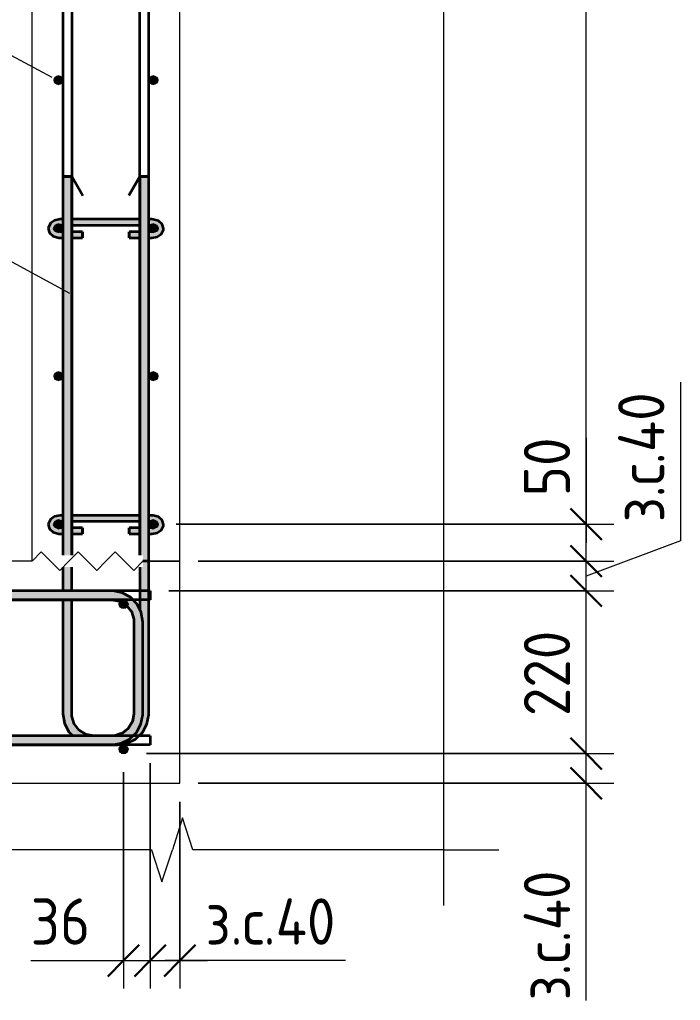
# Model space of a CAD drawing. Header units: millimetres. Extents: x 30199 to 69236, y -5153 to 33423.
# Drawn here: x 64277 to 65170, y -3223 to -1898 of the extents above; entities that cross this region are included whole.
import ezdxf

# ---------------------------------------------------------------- set-up
doc = ezdxf.new("R2010")
doc.units = ezdxf.units.MM
for name, color, linetype, lineweight in [('AA_Dim', 7, 'Continuous', 9), ('AA_Dim-25', 7, 'Continuous', 9), ('AA_Oformlenie', 7, 'Continuous', 9), ('AA_Vinoska', 7, 'Continuous', 9), ('AF_Stena_Опалубка', 253, 'Continuous', 20), ('KR_Armatura', 7, 'Continuous', 20), ('KR_Armatura_Tonkie', 7, 'Continuous', 20), ('KR_Fundament', 7, 'Continuous', 20)]:
    doc.layers.add(name, color=color, linetype=linetype, lineweight=lineweight)
doc.styles.add('ISOCPEUR_1', font='isocpeur.ttf', dxfattribs={"width": 0.9, "height": 62.5})
doc.dimstyles.new('05_Округл_1мм__прозр_', dxfattribs={"dimscale": 304.8, "dimtxt": 62.248823, "dimasz": 0.139436, "dimexe": 0.123031, "dimexo": 0.082021, "dimgap": 0.008202, "dimtad": 1, "dimdec": 0, "dimdsep": 46, "dimtxsty": 'ISOCPEUR_1', "dimblk1": 'OBLIQUE', "dimblk2": 'OBLIQUE', "dimsah": 1, "dimcen": 0.09, "dimdle": 0.123031, "dimazin": 0, "dimtfac": 1, "dimtdec": 4, "dimtix": 1, "dimtmove": 0, "dimatfit": 3, "dimfxl": 1, "dimtvp": 1, "dimtolj": 1, "dimtzin": 0, "dimlwd": 18, "dimlwe": 18, "dimarcsym": 2})
doc.dimstyles.new('05_Округл_1мм__прозр__1', dxfattribs={"dimscale": 304.8, "dimtxt": 62.248823, "dimasz": 0.139436, "dimexe": 0.123031, "dimexo": 0.082021, "dimgap": 0.008202, "dimtad": 1, "dimdec": 0, "dimdsep": 46, "dimtxsty": 'ISOCPEUR_1', "dimblk1": 'OBLIQUE', "dimblk2": 'OBLIQUE', "dimsah": 1, "dimcen": 0.09, "dimdle": 0.123031, "dimazin": 0, "dimtfac": 1, "dimtdec": 4, "dimtix": 1, "dimtmove": 1, "dimatfit": 3, "dimfxl": 1, "dimtvp": 1, "dimtolj": 1, "dimtzin": 0, "dimlwd": 18, "dimlwe": 18, "dimarcsym": 2})

# ---------------------------------------------------------------- blocks, each defined once
blk = doc.blocks.new('350_Стержень П торец СК-СГ _НесАрм_РабПлоск_ - 350_Стержень П торец СК-СГ _НесАрм_РабПлоск_-4078482-2-2 Армирование')
at = {"layer": 'KR_Armatura_Tonkie', "lineweight": 35}
for p, q in [((32247, -2670), (31755, -2670)), ((32313, -2670), (32259, -2670)), ((31755, -2682), (32247, -2682)), ((31755, -2682), (31781, -2697)), ((32259, -2682), (32313, -2682)), ((32313, -2682), (32322.5, -2683.7)), ((32325, -2684.8), (32331.5, -2688.7)), ((32333.4, -2690.1), (32339.3, -2697.7)), ((32340, -2699.5), (32342.3, -2707)), ((32343, -2712), (32343, -2836)), ((32343, -2836), (32341.2, -2845.5)), ((32340.2, -2848), (32336.3, -2854.5)), ((31755, -2866), (31781, -2851)), ((32334.9, -2856.4), (32327.3, -2862.3)), ((32259.7, -2866), (31755, -2866)), ((32313, -2866), (32289, -2866)), ((32325.5, -2863), (32318, -2865.3)), ((31755, -2878), (32313, -2878))]:
    blk.add_line(p, q, dxfattribs=at)
at = {"layer": 'KR_Armatura_Tonkie', "lineweight": 35, "flags": 128}
for points in [[(32317.4, -2670.6), (32314.5, -2670), (32313, -2670)], [(32329.7, -2673.9), (32327.1, -2672.5), (32325.6, -2672.2)], [(32340.1, -2680.3), (32338.4, -2678.6), (32336.4, -2677.5)], [(32348.1, -2689.3), (32347.3, -2687.8), (32345.3, -2685.7)]]:
    blk.add_lwpolyline(points, dxfattribs=at)
blk = doc.blocks.new('350_Стержень П торец СК-СГ _НесАрм_РабПлоск_ - 350_Стержень П торец СК-СГ _НесАрм_РабПлоск_-V7-2-2 Армирование')
at = {"layer": 'KR_Armatura_Tonkie', "lineweight": 35}
for points in [[(32005.2, -2682), (32313, -2681.8), (32313, -2670), (31755, -2670.2), (31755, -2682), (31990.6, -2682)], [(32352, -2712), (32355, -2712), (32353.6, -2701.1), (32349.4, -2691), (32342.3, -2682), (32334, -2675.6), (32323.9, -2671.4), (32313, -2670.2), (32313, -2682), (32320.8, -2683), (32328.2, -2686.1), (32334.2, -2690.8), (32339.1, -2697.3), (32342, -2704.3), (32343.2, -2712), (32350.5, -2712)], [(32349, -2836), (32355, -2836), (32354.8, -2712), (32343, -2712), (32343.2, -2836), (32347.4, -2836)], [(32313, -2878), (32323.9, -2876.6), (32334.3, -2872.2), (32342.7, -2865.7), (32349.4, -2857), (32353.6, -2846.9), (32354.8, -2836), (32343, -2836), (32341.6, -2844.6), (32339, -2851), (32334.2, -2857.2), (32327, -2862.4), (32320.6, -2865), (32313, -2866.2), (32313, -2877.8)], [(31756.6, -2878), (32313, -2877.8), (32313, -2866), (31755, -2866.2), (31755, -2878)]]:
    blk.add_hatch(color=256, dxfattribs=at).paths.add_polyline_path(points)
for p, q in [((32313, -2670), (31755, -2670)), ((31755, -2682), (31755, -2670)), ((31755, -2682), (32313, -2682)), ((31755, -2682), (31781, -2697)), ((32343, -2712), (32343, -2836)), ((32355, -2836), (32355, -2712)), ((31755, -2866), (31781, -2851)), ((32313, -2866), (31755, -2866)), ((31755, -2878), (31755, -2866)), ((31755, -2878), (32313, -2878))]:
    blk.add_line(p, q, dxfattribs=at)
at = {"layer": 'KR_Armatura_Tonkie', "lineweight": 35, "flags": 128}
for points in [[(32341.6, -2681.9), (32338.4, -2678.6), (32327.1, -2672.5), (32314.5, -2670), (32313, -2670)], [(32313, -2682), (32323.6, -2684), (32332.9, -2689.6), (32339.6, -2698.1), (32342.8, -2708.5), (32343, -2712)], [(32355, -2712), (32353, -2699.3), (32347.3, -2687.8), (32341.7, -2682)], [(32343, -2836), (32341, -2846.7), (32335.4, -2855.9), (32326.9, -2862.6), (32316.5, -2865.8), (32313, -2866)], [(32341.7, -2866), (32346.4, -2861.4), (32352.5, -2850.1), (32355, -2837.5), (32355, -2836)], [(32313, -2878), (32325.7, -2876), (32337.2, -2870.3), (32341.6, -2866)]]:
    blk.add_lwpolyline(points, dxfattribs=at)
blk = doc.blocks.new('261_Шпилька массив _НесАрм_РабПлоск_ - 8 А240-4175036-2-2 Армирование')
at = {"layer": 'KR_Armatura_Tonkie', "lineweight": 35}
for points in [[(32243.2, -2191.8), (32243.2, -2185), (32237, -2183.5), (32235.6, -2181.8), (32235.2, -2180.5), (32236.2, -2177.7), (32239.3, -2175.6), (32243.2, -2174.8), (32243.2, -2168), (32236.8, -2169.1), (32234.3, -2170.3), (32230.7, -2173.4), (32228.4, -2176.2), (32227.2, -2180.5), (32228.4, -2184.8), (32231.8, -2188.5), (32237.3, -2191), (32239.3, -2191.3)], [(32367, -2191.8), (32373.1, -2190.9), (32378.3, -2188.5), (32381.8, -2184.8), (32383, -2180.5), (32381.8, -2176.2), (32379.4, -2172.6), (32374.5, -2169.5), (32367, -2168.1), (32367, -2174.8), (32371, -2175.6), (32373.9, -2177.7), (32374.9, -2180.7), (32374.4, -2182.1), (32372.4, -2183.7), (32367, -2185.1), (32367, -2191)], [(32243.2, -2591.8), (32243.2, -2585), (32237, -2583.5), (32235.6, -2581.8), (32235.2, -2580.5), (32236.2, -2577.7), (32239.3, -2575.6), (32243.2, -2574.8), (32243.2, -2568), (32237.1, -2569), (32234.3, -2570.3), (32230.7, -2573.4), (32228.4, -2576.2), (32227.2, -2580.5), (32228.4, -2584.8), (32231.8, -2588.5), (32237, -2590.9), (32239.3, -2591.3)], [(32367, -2591.8), (32373.1, -2590.9), (32378.3, -2588.5), (32381.8, -2584.8), (32383, -2580.5), (32381.8, -2576.2), (32379.4, -2572.6), (32374.5, -2569.5), (32367, -2568.1), (32367, -2574.8), (32371, -2575.6), (32373.9, -2577.7), (32374.9, -2580.7), (32374.4, -2582.1), (32372.4, -2583.7), (32367, -2585.1), (32367, -2591)]]:
    blk.add_hatch(color=256, dxfattribs=at).paths.add_polyline_path(points)
h = blk.add_hatch(color=256, dxfattribs=at)
h.paths.add_polyline_path([(32283.1, -2174.8), (32351, -2174.7), (32351, -2168), (32259, -2168.2), (32259, -2174.8), (32259.5, -2174.8)])
h.paths.add_polyline_path([(32363, -2174.8), (32367, -2174.8), (32367, -2168), (32363, -2168.1), (32363, -2174.8)])
h.paths.add_polyline_path([(32247, -2174.8), (32247, -2168), (32243.2, -2168.1), (32243.2, -2174.8), (32246.9, -2174.8)])
h = blk.add_hatch(color=256, dxfattribs=at)
h.paths.add_polyline_path([(32243.2, -2193), (32243.2, -2191.8), (32237, -2190.9), (32231.8, -2188.5), (32233.2, -2189.8), (32235.6, -2191.3), (32237.1, -2192), (32239.7, -2192.4)])
h.paths.add_polyline_path([(32235.7, -2179), (32237, -2177.4), (32243.2, -2175.9), (32243.2, -2174.8), (32239.2, -2175.6), (32236.2, -2177.7), (32236, -2178.3)])
h = blk.add_hatch(color=256, dxfattribs=at)
h.paths.add_polyline_path([(32283.1, -2176), (32351, -2175.8), (32351, -2174.8), (32259, -2174.9), (32259, -2176), (32259.5, -2176)])
h.paths.add_polyline_path([(32367, -2176), (32367, -2174.8), (32363, -2174.8), (32363, -2176)])
h.paths.add_polyline_path([(32243.2, -2176), (32247, -2175.9), (32246.9, -2174.8), (32243.2, -2174.8), (32243.2, -2175.9)])
h = blk.add_hatch(color=256, dxfattribs=at)
h.paths.add_polyline_path([(32243.2, -2191.8), (32247.1, -2191.7), (32247.3, -2187.8), (32247, -2185), (32243.2, -2185.1), (32243.2, -2191)])
h.paths.add_polyline_path([(32273.5, -2191.8), (32273.5, -2185), (32259, -2185.1), (32258.8, -2187.4), (32258.7, -2189.5), (32258.9, -2191.8), (32259.5, -2191.8)])
h = blk.add_hatch(color=256, dxfattribs=at)
h.paths.add_polyline_path([(32363, -2191.8), (32367, -2191.8), (32367, -2185), (32363, -2185.2), (32362.8, -2187.3), (32362.6, -2189.1), (32362.9, -2191.8)])
h.paths.add_polyline_path([(32336.7, -2191.8), (32351.1, -2191.8), (32351.3, -2187.9), (32351, -2185), (32336.7, -2185.1), (32336.7, -2191)])
h = blk.add_hatch(color=256, dxfattribs=at)
h.paths.add_polyline_path([(32367, -2193), (32374.5, -2191.5), (32379.4, -2188.4), (32381.8, -2184.8), (32378.3, -2188.5), (32372.9, -2191), (32367, -2191.8), (32367, -2192.8)])
h.paths.add_polyline_path([(32374.2, -2178.6), (32373.9, -2177.7), (32370.3, -2175.5), (32367, -2174.8), (32367, -2176), (32367.6, -2176.1), (32374, -2178.5)])
h = blk.add_hatch(color=256, dxfattribs=at)
h.paths.add_polyline_path([(32259, -2193), (32273.5, -2192.8), (32273.5, -2191.8), (32258.9, -2191.8), (32259, -2192.9)])
h.paths.add_polyline_path([(32243.2, -2193), (32247, -2192.8), (32247.1, -2191.8), (32243.2, -2191.8), (32243.2, -2192.8)])
h = blk.add_hatch(color=256, dxfattribs=at)
h.paths.add_polyline_path([(32336.7, -2193), (32351, -2192.8), (32351, -2191.8), (32336.7, -2191.8), (32336.7, -2192.8)])
h.paths.add_polyline_path([(32367, -2193), (32367, -2191.8), (32362.9, -2191.9), (32363, -2193)])
h = blk.add_hatch(color=256, dxfattribs=at)
h.paths.add_polyline_path([(32283.1, -2574.8), (32351, -2574.7), (32351, -2568), (32259, -2568.2), (32259, -2574.8), (32259.5, -2574.8)])
h.paths.add_polyline_path([(32247, -2574.8), (32247, -2568), (32243.2, -2568.1), (32243.2, -2574.8), (32246.9, -2574.8)])
h.paths.add_polyline_path([(32367, -2574.8), (32367, -2568), (32363, -2568.1), (32363, -2574.8)])
h = blk.add_hatch(color=256, dxfattribs=at)
h.paths.add_polyline_path([(32243.2, -2593), (32243.2, -2591.8), (32237, -2590.9), (32231.8, -2588.5), (32231.1, -2588.1), (32235.6, -2591.3), (32237.1, -2592), (32239.7, -2592.4)])
h.paths.add_polyline_path([(32235.7, -2579), (32237, -2577.4), (32243.2, -2575.9), (32243.2, -2574.8), (32239.2, -2575.6), (32236.2, -2577.7), (32236, -2578.3)])
h = blk.add_hatch(color=256, dxfattribs=at)
h.paths.add_polyline_path([(32283.1, -2576), (32351, -2575.8), (32351, -2574.8), (32259, -2574.9), (32259, -2576), (32259.5, -2576)])
h.paths.add_polyline_path([(32367, -2576), (32367, -2574.8), (32363, -2574.8), (32363, -2576)])
h.paths.add_polyline_path([(32243.2, -2576), (32247, -2575.9), (32246.9, -2574.8), (32243.2, -2574.8), (32243.2, -2575.9)])
h = blk.add_hatch(color=256, dxfattribs=at)
h.paths.add_polyline_path([(32367, -2593), (32374.5, -2591.5), (32379.4, -2588.4), (32381.8, -2584.8), (32378.3, -2588.5), (32373.1, -2590.9), (32367, -2591.8), (32367, -2592.8)])
h.paths.add_polyline_path([(32374.2, -2578.6), (32373.9, -2577.7), (32370.3, -2575.5), (32367, -2574.8), (32367, -2576), (32367.6, -2576.1), (32374, -2578.5)])
h = blk.add_hatch(color=256, dxfattribs=at)
h.paths.add_polyline_path([(32273.5, -2591.8), (32273.5, -2585), (32259, -2585.1), (32258.8, -2587.4), (32258.7, -2589.5), (32258.9, -2591.8), (32259.5, -2591.8)])
h.paths.add_polyline_path([(32247.1, -2591.8), (32247.3, -2587.8), (32247, -2585), (32243.2, -2585.1), (32243.2, -2591.8)])
h = blk.add_hatch(color=256, dxfattribs=at)
h.paths.add_polyline_path([(32259.5, -2593), (32273.5, -2592.8), (32273.5, -2591.8), (32258.9, -2591.8), (32259, -2593)])
h.paths.add_polyline_path([(32243.2, -2593), (32247, -2592.8), (32247.1, -2591.8), (32243.2, -2591.8), (32243.2, -2592.8)])
h = blk.add_hatch(color=256, dxfattribs=at)
h.paths.add_polyline_path([(32351, -2591.8), (32351.1, -2591.8), (32351.3, -2587.9), (32351, -2585), (32336.7, -2585.1), (32336.7, -2591.8), (32341.6, -2591.8)])
h.paths.add_polyline_path([(32367, -2591.8), (32367, -2585), (32363, -2585.2), (32362.8, -2587.3), (32362.6, -2589.1), (32363, -2591.8)])
h = blk.add_hatch(color=256, dxfattribs=at)
h.paths.add_polyline_path([(32336.7, -2593), (32351, -2592.8), (32351, -2591.8), (32336.7, -2591.8), (32336.7, -2592.8)])
h.paths.add_polyline_path([(32367, -2593), (32367, -2591.8), (32362.9, -2591.9), (32363, -2593)])
for p, q in [((32247, -2168), (32243.2, -2168)), ((32259.5, -2168), (32259, -2168)), ((32351, -2168), (32259.5, -2168)), ((32367, -2168), (32363, -2168)), ((32243.2, -2176), (32247, -2176)), ((32247, -2185), (32243.2, -2185)), ((32259, -2176), (32259.5, -2176)), ((32259.5, -2185), (32259, -2185)), ((32259.5, -2176), (32351, -2176)), ((32273.5, -2185), (32259.5, -2185)), ((32273.5, -2185), (32273.5, -2191.8)), ((32273.5, -2186.2), (32273.5, -2185.1)), ((32273.5, -2189.8), (32273.5, -2186.2)), ((32351, -2185), (32336.7, -2185)), ((32336.7, -2191.8), (32336.7, -2185)), ((32336.7, -2185.1), (32336.7, -2186.2)), ((32336.7, -2186.2), (32336.7, -2189.8)), ((32363, -2176), (32367, -2176)), ((32367, -2185), (32363, -2185)), ((32243.2, -2193), (32247, -2193)), ((32259, -2193), (32259.5, -2193)), ((32259.5, -2193), (32273.5, -2193)), ((32273.5, -2192.8), (32273.5, -2190)), ((32273.5, -2191.8), (32273.5, -2193)), ((32336.7, -2190), (32336.7, -2192.8)), ((32336.7, -2193), (32336.7, -2191.8)), ((32336.7, -2193), (32351, -2193)), ((32363, -2193), (32367, -2193)), ((32247, -2568), (32243.2, -2568)), ((32259.5, -2568), (32259, -2568)), ((32351, -2568), (32259.5, -2568)), ((32367, -2568), (32363, -2568)), ((32243.2, -2576), (32247, -2576)), ((32259, -2576), (32259.5, -2576)), ((32259.5, -2576), (32351, -2576)), ((32363, -2576), (32367, -2576)), ((32247, -2585), (32243.2, -2585)), ((32243.2, -2593), (32247, -2593)), ((32259.5, -2585), (32259, -2585)), ((32259, -2593), (32259.5, -2593)), ((32273.5, -2585), (32259.5, -2585)), ((32259.5, -2593), (32273.5, -2593)), ((32273.5, -2585), (32273.5, -2591.8)), ((32273.5, -2586.2), (32273.5, -2585.1)), ((32273.5, -2592.8), (32273.5, -2586.2)), ((32273.5, -2591.8), (32273.5, -2593)), ((32351, -2585), (32336.7, -2585)), ((32336.7, -2591.8), (32336.7, -2585)), ((32336.7, -2585.1), (32336.7, -2586.2)), ((32336.7, -2586.2), (32336.7, -2592.8)), ((32336.7, -2593), (32336.7, -2591.8)), ((32336.7, -2593), (32351, -2593)), ((32367, -2585), (32363, -2585)), ((32363, -2593), (32367, -2593))]:
    blk.add_line(p, q, dxfattribs=at)
at = {"layer": 'KR_Armatura_Tonkie', "lineweight": 35, "flags": 128}
for points in [[(32243.2, -2168), (32235.6, -2169.5), (32230, -2173.4), (32227.3, -2178.9), (32227.2, -2180.5)], [(32383, -2180.5), (32381.1, -2174.6), (32376.1, -2170.2), (32368.9, -2168.1), (32367, -2168)], [(32227.2, -2180.5), (32229, -2186.4), (32234, -2190.8), (32241.3, -2192.9), (32243.2, -2193)], [(32235.2, -2180.5), (32236.1, -2178.5), (32239.9, -2176.4), (32243.2, -2176)], [(32243.2, -2185), (32238.1, -2183.9), (32235.5, -2181.7), (32235.2, -2180.5)], [(32367, -2176), (32372, -2177.1), (32374.7, -2179.3), (32375, -2180.5)], [(32367, -2193), (32374.6, -2191.5), (32380.2, -2187.6), (32382.9, -2182.1), (32383, -2180.5)], [(32375, -2180.5), (32374, -2182.5), (32370.3, -2184.5), (32367, -2185)], [(32243.2, -2568), (32235.6, -2569.5), (32230, -2573.4), (32227.3, -2578.9), (32227.2, -2580.5)], [(32383, -2580.5), (32381.1, -2574.6), (32376.1, -2570.2), (32368.9, -2568.1), (32367, -2568)], [(32227.2, -2580.5), (32229, -2586.4), (32234, -2590.8), (32241.3, -2592.9), (32243.2, -2593)], [(32235.2, -2580.5), (32236.1, -2578.5), (32239.9, -2576.4), (32243.2, -2576)], [(32243.2, -2585), (32238.1, -2583.9), (32235.5, -2581.7), (32235.2, -2580.5)], [(32367, -2576), (32372, -2577.1), (32374.7, -2579.3), (32375, -2580.5)], [(32367, -2593), (32374.6, -2591.5), (32380.2, -2587.6), (32382.9, -2582.1), (32383, -2580.5)], [(32375, -2580.5), (32374, -2582.5), (32370.3, -2584.5), (32367, -2585)]]:
    blk.add_lwpolyline(points, dxfattribs=at)
blk = doc.blocks.new('265_Выпуск П одной длины _НесАрм_РабПлоск_ - В1 _d12_ t250-4071037-2-2 Армирование')
at = {"layer": 'KR_Armatura_Tonkie', "lineweight": 35}
h = blk.add_hatch(color=256, dxfattribs=at)
h.paths.add_polyline_path([(32253, -2836), (32259, -2836), (32258.8, -2682), (32247, -2682), (32247.2, -2836), (32251.4, -2836)])
h.paths.add_polyline_path([(32247, -2670), (32259, -2670), (32258.8, -2638), (32247, -2638), (32247, -2666.8)])
h.paths.add_polyline_path([(32253, -2622), (32259, -2622), (32258.8, -2590.6), (32258.6, -2589), (32259, -2583.9), (32258.7, -2190.2), (32258.6, -2189), (32259, -2185.6), (32258.8, -2110), (32247, -2110), (32247.2, -2187.3), (32247.4, -2189), (32247, -2194.4), (32247.2, -2587.3), (32247.4, -2589), (32247, -2594.2), (32247.2, -2622), (32251.9, -2622)])
for points in [[(32355.4, -2836), (32363, -2836), (32362.8, -2590.6), (32362.6, -2589), (32363, -2583.9), (32362.7, -2190.2), (32362.6, -2189), (32363, -2179.4), (32362.8, -2110), (32351, -2110), (32351.2, -2187.3), (32351.4, -2189), (32351, -2194.4), (32351.2, -2587.3), (32351.4, -2589), (32351, -2592.4), (32351.2, -2622), (32355.2, -2622), (32355.2, -2638), (32351, -2638), (32351.2, -2695.4), (32353.6, -2701.1), (32355, -2713.8), (32355, -2836)], [(32289, -2866), (32281.2, -2865), (32273.8, -2861.9), (32267.8, -2857.2), (32262.9, -2850.7), (32260, -2843.7), (32258.8, -2836), (32247, -2836), (32248.4, -2846.9), (32252.6, -2857), (32259.7, -2866), (32287.7, -2866)], [(32321, -2878), (32331.9, -2876.6), (32342.7, -2871.8), (32350.7, -2865.7), (32357.4, -2857), (32361.6, -2846.9), (32362.8, -2836), (32355, -2836), (32353.6, -2846.9), (32349.4, -2857), (32342.3, -2866), (32333.4, -2872.6), (32323.6, -2876.6), (32321, -2877.2), (32321, -2877.8)], [(32321, -2878), (32321, -2876.9), (32313, -2878)]]:
    blk.add_hatch(color=256, dxfattribs=at).paths.add_polyline_path(points)
for p, q in [((32247, -2110), (32247, -2622)), ((32247, -2110), (32247.2, -2110)), ((32258.8, -2110), (32247.4, -2110)), ((32247.4, -2110), (32259, -2110)), ((32259, -2622), (32259, -2110)), ((32259, -2110), (32259.5, -2110.8)), ((32259.5, -2110.8), (32274, -2136)), ((32351, -2110), (32336, -2136)), ((32351, -2110), (32351, -2622)), ((32351, -2110), (32363, -2110)), ((32362.8, -2110), (32351.2, -2110)), ((32363, -2670), (32363, -2110)), ((32247, -2638), (32247, -2670)), ((32259, -2670), (32259, -2638)), ((32351, -2638), (32351, -2670)), ((32351, -2670), (32351, -2682)), ((32363, -2682), (32363, -2670)), ((32247, -2682), (32247, -2836)), ((32259, -2836), (32259, -2682)), ((32351, -2682), (32351, -2695)), ((32363, -2836), (32363, -2682)), ((32313, -2866), (32289, -2866)), ((32289, -2878), (32321, -2878))]:
    blk.add_line(p, q, dxfattribs=at)
at = {"layer": 'KR_Armatura_Tonkie', "lineweight": 35, "flags": 128}
for points in [[(32247, -2836), (32249, -2848.7), (32254.7, -2860.2), (32260.3, -2866)], [(32289, -2866), (32278.3, -2864), (32269.1, -2858.4), (32262.4, -2849.9), (32259.2, -2839.5), (32259, -2836)], [(32349.7, -2866), (32354.4, -2861.4), (32360.5, -2850.1), (32363, -2837.5), (32363, -2836)], [(32321, -2878), (32333.7, -2876), (32345.2, -2870.3), (32349.7, -2866)]]:
    blk.add_lwpolyline(points, dxfattribs=at)
blk = doc.blocks.new('011_Прямоугольник обрыва _ЭлУзла_ - 011_Прямоугольник обрыва _ЭлУзла_-4175773-2-2 Армирование')
at = {"layer": 'AA_Oformlenie'}
for p, q in [((32761.7, -1764.2), (32761.7, -3020)), ((32366.9, -3020), (31689.2, -3020)), ((32761.7, -3020), (32422.5, -3020))]:
    blk.add_line(p, q, dxfattribs=at)
blk = doc.blocks.new('Последовательность узлов - 3мм масшт20 маскировка-V9-2-2 Армирование')
at = {"layer": 'AA_Oformlenie'}
for p, q in [((32205.2, -2630), (32217.7, -2617.5)), ((32242.7, -2642.5), (32217.7, -2617.5)), ((32255.2, -2630), (32267.7, -2617.5)), ((32292.7, -2642.5), (32267.7, -2617.5)), ((32305.2, -2630), (32317.7, -2617.5)), ((32342.7, -2642.5), (32317.7, -2617.5)), ((32255.2, -2630), (32242.7, -2642.5)), ((32305.2, -2630), (32292.7, -2642.5)), ((32355.2, -2630), (32342.7, -2642.5))]:
    blk.add_line(p, q, dxfattribs=at)
blk = doc.blocks.new('DIMBLOCK96-2-2 Армирование')
at = {"layer": 'AA_Dim-25', "lineweight": 18}
for p, q in [((64417.4, -2915), (64417.4, -3207.2)), ((64417.4, -3169.7), (64417.4, -2915)), ((64453.4, -2903), (64453.4, -3207.2)), ((64453.4, -3169.7), (64453.4, -2903)), ((64291.8, -3169.7), (64395.8, -3169.7)), ((64379.9, -3169.7), (64453.4, -3169.7)), ((64395.8, -3169.7), (64435.4, -3169.7))]:
    blk.add_line(p, q, dxfattribs=at)
at = {"layer": 'AA_Dim-25', "lineweight": 30}
for p, q in [((64417.4, -3169.7), (64438.6, -3148.5)), ((64453.4, -3169.7), (64474.6, -3148.5)), ((64417.4, -3169.7), (64396.1, -3191)), ((64453.4, -3169.7), (64432.1, -3191))]:
    blk.add_line(p, q, dxfattribs=at)
at = {"layer": 'AA_Dim-25', "color": 0, "lineweight": 18, "insert": (64291.8, -3085.6), "char_height": 62.5, "width": 94.81, "attachment_point": 1, "line_spacing_factor": 1.149209, "style": 'ISOCPEUR_1'}
blk.add_mtext('36', dxfattribs=at)
blk = doc.blocks.new('_Oblique')
at = {"color": 0, "linetype": 'ByBlock', "lineweight": -2}
blk.add_line((-0.5, -0.5), (0.5, 0.5), dxfattribs=at)
blk = doc.blocks.new('DIMBLOCK97-2-2 Армирование')
at = {"layer": 'AA_Dim-25', "lineweight": 18}
for p, q in [((64453.4, -2903), (64453.4, -3207.2)), ((64453.4, -3169.7), (64453.4, -2903)), ((64493.4, -2955), (64493.4, -3207.2)), ((64493.4, -3169.7), (64493.4, -2955)), ((64453.4, -3169.7), (64530.9, -3169.7)), ((64503.3, -3169.7), (64473.4, -3169.7)), ((64717.5, -3169.7), (64503.3, -3169.7))]:
    blk.add_line(p, q, dxfattribs=at)
at = {"layer": 'AA_Dim-25', "lineweight": 30}
for p, q in [((64453.4, -3169.7), (64474.6, -3148.5)), ((64493.4, -3169.7), (64514.6, -3148.5)), ((64453.4, -3169.7), (64432.1, -3191)), ((64493.4, -3169.7), (64472.1, -3191))]:
    blk.add_line(p, q, dxfattribs=at)
at = {"layer": 'AA_Dim-25', "color": 0, "lineweight": 18, "insert": (64528.3, -3085.6), "char_height": 62.5, "width": 226.969, "attachment_point": 1, "line_spacing_factor": 1.149209, "style": 'ISOCPEUR_1'}
blk.add_mtext('з.с.40', dxfattribs=at)
blk = doc.blocks.new('DIMBLOCK98-2-2 Армирование')
at = {"layer": 'AA_Dim-25', "lineweight": 30}
for p, q in [((65042.9, -2890), (65021.6, -2868.8)), ((65042.9, -2890), (65064.1, -2911.2)), ((65042.9, -2930), (65021.6, -2908.8)), ((65042.9, -2930), (65064.1, -2951.3))]:
    blk.add_line(p, q, dxfattribs=at)
at = {"layer": 'AA_Dim-25', "lineweight": 18}
for p, q in [((64448.4, -2890), (65080.4, -2890)), ((65042.9, -2890), (64448.4, -2890)), ((65042.9, -2967.5), (65042.9, -2890)), ((65042.9, -3009.3), (65042.9, -2910)), ((64518.4, -2930), (65080.4, -2930)), ((65042.9, -2930), (64518.4, -2930)), ((65042.9, -3223.4), (65042.9, -3009.3))]:
    blk.add_line(p, q, dxfattribs=at)
at = {"layer": 'AA_Dim-25', "color": 0, "lineweight": 18, "insert": (64958.7, -3223.4), "char_height": 62.5, "width": 226.969, "attachment_point": 1, "rotation": 90, "line_spacing_factor": 1.149209, "style": 'ISOCPEUR_1'}
blk.add_mtext('з.с.40', dxfattribs=at)
blk = doc.blocks.new('DIMBLOCK99-2-2 Армирование')
at = {"layer": 'AA_Dim-25', "lineweight": 30}
for p, q in [((65042.9, -2670), (65021.6, -2648.8)), ((65042.9, -2670), (65064.1, -2691.2)), ((65042.9, -2890), (65021.6, -2868.8)), ((65042.9, -2890), (65064.1, -2911.2))]:
    blk.add_line(p, q, dxfattribs=at)
at = {"layer": 'AA_Dim-25', "lineweight": 18}
for p, q in [((64478.4, -2670), (65080.4, -2670)), ((65042.9, -2670), (64478.4, -2670)), ((65042.9, -2890), (65042.9, -2670)), ((64448.4, -2890), (65080.4, -2890)), ((65042.9, -2890), (64448.4, -2890))]:
    blk.add_line(p, q, dxfattribs=at)
at = {"layer": 'AA_Dim-25', "color": 0, "lineweight": 18, "insert": (64958.7, -2839.3), "char_height": 62.5, "width": 142.215, "attachment_point": 1, "rotation": 90, "line_spacing_factor": 1.149209, "style": 'ISOCPEUR_1'}
blk.add_mtext('220', dxfattribs=at)
blk = doc.blocks.new('DIMBLOCK100-2-2 Армирование')
at = {"layer": 'AA_Dim-25', "lineweight": 18}
for p, q in [((65170.4, -2388.2), (65170.4, -2602.3)), ((65170.4, -2602.3), (65042.9, -2650)), ((64518.4, -2630), (65080.4, -2630)), ((65042.9, -2630), (64518.4, -2630)), ((65042.9, -2670), (65042.9, -2630)), ((64478.4, -2670), (65080.4, -2670)), ((65042.9, -2670), (64478.4, -2670))]:
    blk.add_line(p, q, dxfattribs=at)
at = {"layer": 'AA_Dim-25', "lineweight": 30}
for p, q in [((65042.9, -2630), (65021.6, -2608.8)), ((65042.9, -2630), (65064.1, -2651.2)), ((65042.9, -2670), (65021.6, -2648.8)), ((65042.9, -2670), (65064.1, -2691.2))]:
    blk.add_line(p, q, dxfattribs=at)
at = {"layer": 'AA_Dim-25', "color": 0, "lineweight": 18, "insert": (65086.2, -2577.3), "char_height": 62.5, "width": 226.969, "attachment_point": 1, "rotation": 90, "line_spacing_factor": 1.149209, "style": 'ISOCPEUR_1'}
blk.add_mtext('з.с.40', dxfattribs=at)
blk = doc.blocks.new('DIMBLOCK101-2-2 Армирование')
at = {"layer": 'AA_Dim-25', "lineweight": 18}
for p, q in [((65042.9, -2463.3), (65042.9, -2567.3)), ((65042.9, -2567.3), (65042.9, -2605)), ((64488.5, -2580), (65080.4, -2580)), ((65042.9, -2580), (64488.5, -2580)), ((65042.9, -2630), (65042.9, -2580)), ((64518.4, -2630), (65080.4, -2630)), ((65042.9, -2630), (64518.4, -2630))]:
    blk.add_line(p, q, dxfattribs=at)
at = {"layer": 'AA_Dim-25', "lineweight": 30}
for p, q in [((65042.9, -2580), (65021.6, -2558.8)), ((65042.9, -2580), (65064.1, -2601.3)), ((65042.9, -2630), (65021.6, -2608.8)), ((65042.9, -2630), (65064.1, -2651.2))]:
    blk.add_line(p, q, dxfattribs=at)
at = {"layer": 'AA_Dim-25', "color": 0, "lineweight": 18, "insert": (64958.7, -2542.3), "char_height": 62.5, "width": 94.81, "attachment_point": 1, "rotation": 90, "line_spacing_factor": 1.149209, "style": 'ISOCPEUR_1'}
blk.add_mtext('50', dxfattribs=at)
blk = doc.blocks.new('DIMBLOCK102-2-2 Армирование')
at = {"layer": 'AA_Dim-25', "lineweight": 30}
for p, q in [((65042.9, 620), (65021.6, 641.2)), ((65042.9, 620), (65064.1, 598.7)), ((65042.9, -2580), (65021.6, -2558.8)), ((65042.9, -2580), (65064.1, -2601.3))]:
    blk.add_line(p, q, dxfattribs=at)
at = {"layer": 'AA_Dim-25', "lineweight": 18}
for p, q in [((64488.5, 620), (65080.4, 620)), ((65042.9, 620), (64488.5, 620)), ((65042.9, -2580), (65042.9, 620)), ((64488.5, -2580), (65080.4, -2580)), ((65042.9, -2580), (64488.5, -2580))]:
    blk.add_line(p, q, dxfattribs=at)
at = {"layer": 'AA_Dim-25', "color": 0, "lineweight": 18, "insert": (64958.7, -1191.9), "char_height": 62.5, "width": 508.525, "attachment_point": 1, "rotation": 90, "line_spacing_factor": 1.149209, "style": 'ISOCPEUR_1'}
blk.add_mtext('200х16=3200', dxfattribs=at)

msp = doc.modelspace()

# ---------------------------------------------------------------- hatches: boundary and pattern name
at = {"layer": 'KR_Armatura'}
h = msp.add_hatch(color=256, dxfattribs=at)
edge = h.paths.add_edge_path()
edge.add_arc((64329.3868, -1980), 6, 0, 360)
for points in [[(64329.3868, -1986), (64334.583, -1983), (64334.583, -1977), (64329.3868, -1974), (64324.1907, -1977), (64324.1907, -1983)], [(64457.5082, -1986), (64462.7044, -1983), (64462.7044, -1977), (64457.5082, -1974), (64452.3121, -1977), (64452.3121, -1983)], [(64329.3868, -2186), (64334.583, -2183), (64334.583, -2177), (64329.3868, -2174), (64324.1907, -2177), (64324.1907, -2183), (64327.6154, -2184.9773)], [(64457.5082, -2186), (64462.7044, -2183), (64462.7044, -2177), (64457.5082, -2174), (64452.3121, -2177), (64452.3121, -2183)], [(64329.3868, -2386), (64334.583, -2383), (64334.583, -2377), (64329.3868, -2374), (64324.1907, -2377), (64324.1907, -2383)], [(64457.5082, -2386), (64462.7044, -2383), (64462.7044, -2377), (64457.5082, -2374), (64452.3121, -2377), (64452.3121, -2383)], [(64329.3868, -2586), (64334.583, -2583), (64334.583, -2577), (64329.3868, -2574), (64324.1907, -2577), (64324.1907, -2583), (64327.6154, -2584.9773)], [(64457.5082, -2586), (64462.7044, -2583), (64462.7044, -2577), (64457.5082, -2574), (64452.3121, -2577), (64452.3121, -2583), (64453.8032, -2583.8609)], [(64420.3631, -2693.1962), (64423.3631, -2688), (64420.3631, -2682.8038), (64414.3631, -2682.8038), (64411.3631, -2688), (64414.3631, -2693.1962)], [(64420.3631, -2889.1962), (64423.3631, -2884), (64420.3631, -2878.8038), (64414.3631, -2878.8038), (64411.3631, -2884), (64414.3631, -2889.1962), (64415.3761, -2889.1962)]]:
    msp.add_hatch(color=256, dxfattribs=at).paths.add_polyline_path(points)
h = msp.add_hatch(color=256, dxfattribs=at)
edge = h.paths.add_edge_path()
edge.add_arc((64457.5082, -1980), 6, 0, 360)
h = msp.add_hatch(color=256, dxfattribs=at)
edge = h.paths.add_edge_path()
edge.add_arc((64329.3868, -2180), 6, 0, 360)
h = msp.add_hatch(color=256, dxfattribs=at)
edge = h.paths.add_edge_path()
edge.add_arc((64457.5082, -2180), 6, 0, 360)
h = msp.add_hatch(color=256, dxfattribs=at)
edge = h.paths.add_edge_path()
edge.add_arc((64329.3868, -2380), 6, 0, 360)
h = msp.add_hatch(color=256, dxfattribs=at)
edge = h.paths.add_edge_path()
edge.add_arc((64457.5082, -2380), 6, 0, 360)
h = msp.add_hatch(color=256, dxfattribs=at)
edge = h.paths.add_edge_path()
edge.add_arc((64329.3868, -2580), 6, 0, 360)
h = msp.add_hatch(color=256, dxfattribs=at)
edge = h.paths.add_edge_path()
edge.add_arc((64457.5082, -2580), 6, 0, 360)
h = msp.add_hatch(color=256, dxfattribs=at)
edge = h.paths.add_edge_path()
edge.add_arc((64417.3631, -2688), 6, 0, 360)
h = msp.add_hatch(color=256, dxfattribs=at)
edge = h.paths.add_edge_path()
edge.add_arc((64417.3631, -2884), 6, 0, 360)

# ---------------------------------------------------------------- linework, layer by layer
at = {"layer": 'AA_Vinoska'}
for p, q in [((64320.9896, -1976.5678), (64196.309, -1910.0715)), ((64344.8063, -2268.2981), (64211.3244, -2195.6509)), ((64497.1315, -2976.6987), (64483.3815, -3020)), ((64510.8815, -3020), (64497.1315, -2976.6987)), ((64455.2272, -3020), (64469.3043, -3063.3251)), ((64469.3043, -3063.3251), (64483.3815, -3020)), ((64850.0543, -3020), (64925.0543, -3020)), ((64850.0543, -3020), (64850.0543, -3095))]:
    msp.add_line(p, q, dxfattribs=at)
at = {"layer": 'AF_Stena_Опалубка'}
for p, q in [((64293.3631, 734.9996), (64293.3631, -2630)), ((64493.3631, -2630), (64493.3631, 734.9996)), ((64443.5153, -2630), (64493.3631, -2630))]:
    msp.add_line(p, q, dxfattribs=at)
at = {"layer": 'KR_Armatura'}
for p, q in [((64329.3868, -1974), (64324.1907, -1977)), ((64334.583, -1977), (64329.3868, -1974)), ((64457.5082, -1974), (64452.3121, -1977)), ((64462.7044, -1977), (64457.5082, -1974)), ((64324.1907, -1977), (64324.1907, -1983)), ((64324.1907, -1983), (64329.3868, -1986)), ((64329.3868, -1986), (64334.583, -1983)), ((64334.583, -1983), (64334.583, -1977)), ((64452.3121, -1977), (64452.3121, -1983)), ((64452.3121, -1983), (64457.5082, -1986)), ((64457.5082, -1986), (64462.7044, -1983)), ((64462.7044, -1983), (64462.7044, -1977)), ((64329.3868, -2174), (64324.1907, -2177)), ((64324.1907, -2177), (64324.1907, -2183)), ((64324.1907, -2183), (64327.6154, -2184.9773)), ((64327.6154, -2184.9773), (64329.3868, -2186)), ((64334.583, -2177), (64329.3868, -2174)), ((64329.3868, -2186), (64334.583, -2183)), ((64334.583, -2183), (64334.583, -2177)), ((64457.5082, -2174), (64452.3121, -2177)), ((64452.3121, -2177), (64452.3121, -2183)), ((64452.3121, -2183), (64457.5082, -2186)), ((64462.7044, -2177), (64457.5082, -2174)), ((64457.5082, -2186), (64462.7044, -2183)), ((64462.7044, -2183), (64462.7044, -2177)), ((64329.3868, -2374), (64324.1907, -2377)), ((64324.1907, -2377), (64324.1907, -2383)), ((64324.1907, -2383), (64329.3868, -2386)), ((64334.583, -2377), (64329.3868, -2374)), ((64329.3868, -2386), (64334.583, -2383)), ((64334.583, -2383), (64334.583, -2377)), ((64457.5082, -2374), (64452.3121, -2377)), ((64452.3121, -2377), (64452.3121, -2383)), ((64452.3121, -2383), (64457.5082, -2386)), ((64462.7044, -2377), (64457.5082, -2374)), ((64457.5082, -2386), (64462.7044, -2383)), ((64462.7044, -2383), (64462.7044, -2377)), ((64329.3868, -2574), (64324.1907, -2577)), ((64324.1907, -2577), (64324.1907, -2583)), ((64324.1907, -2583), (64327.6154, -2584.9773)), ((64334.583, -2577), (64329.3868, -2574)), ((64329.3868, -2586), (64334.583, -2583)), ((64334.583, -2583), (64334.583, -2577)), ((64457.5082, -2574), (64452.3121, -2577)), ((64452.3121, -2577), (64452.3121, -2583)), ((64452.3121, -2583), (64453.8032, -2583.8609)), ((64453.8032, -2583.8609), (64457.5082, -2586)), ((64462.7044, -2577), (64457.5082, -2574)), ((64457.5082, -2586), (64462.7044, -2583)), ((64462.7044, -2583), (64462.7044, -2577)), ((64327.6154, -2584.9773), (64329.3868, -2586)), ((64414.3631, -2682.8038), (64411.3631, -2688)), ((64411.3631, -2688), (64414.3631, -2693.1962)), ((64420.3631, -2682.8038), (64414.3631, -2682.8038)), ((64423.3631, -2688), (64420.3631, -2682.8038)), ((64420.3631, -2693.1962), (64423.3631, -2688)), ((64414.3631, -2693.1962), (64420.3631, -2693.1962)), ((64414.3631, -2878.8038), (64411.3631, -2884)), ((64411.3631, -2884), (64414.3631, -2889.1962)), ((64420.3631, -2878.8038), (64414.3631, -2878.8038)), ((64423.3631, -2884), (64420.3631, -2878.8038)), ((64420.3631, -2889.1962), (64423.3631, -2884)), ((64414.3631, -2889.1962), (64415.3761, -2889.1962)), ((64415.3761, -2889.1962), (64420.3631, -2889.1962))]:
    msp.add_line(p, q, dxfattribs=at)
for centre in [(64329.3868, -1980), (64457.5082, -1980), (64329.3868, -2180), (64457.5082, -2180), (64329.3868, -2380), (64457.5082, -2380), (64329.3868, -2580), (64457.5082, -2580), (64417.3631, -2688), (64417.3631, -2884)]:
    msp.add_circle(centre, 6, dxfattribs=at)
at = {"layer": 'KR_Armatura_Tonkie', "lineweight": 35}
for p, q in [((64335.8521, -2622), (64335.8521, 705)), ((64347.8521, -2622), (64347.8521, 705)), ((64439.3521, -2622), (64439.3521, 705)), ((64451.3521, -2630), (64451.3521, 705)), ((64451.3521, -2630), (64443.5153, -2630)), ((64453.3631, -2670), (63593.3631, -2670)), ((64453.3631, -2670), (64453.3631, -2682)), ((64453.3631, -2682), (63593.3631, -2682)), ((64453.3631, -2866), (63593.3631, -2866)), ((64453.3631, -2866), (64453.3631, -2878)), ((64453.3631, -2878), (63593.3631, -2878))]:
    msp.add_line(p, q, dxfattribs=at)
at = {"layer": 'KR_Fundament'}
for p, q in [((64293.5153, -2630), (63553.3631, -2630)), ((64493.3631, -2630), (64443.5153, -2630)), ((64493.3631, -2930), (64493.3631, -2630)), ((63553.3631, -2930), (64493.3631, -2930))]:
    msp.add_line(p, q, dxfattribs=at)

# ---------------------------------------------------------------- block references
at = {"layer": 'AA_Oformlenie'}
for name in ['011_Прямоугольник обрыва _ЭлУзла_ - 011_Прямоугольник обрыва _ЭлУзла_-4175773-2-2 Армирование', 'Последовательность узлов - 3мм масшт20 маскировка-V9-2-2 Армирование']:
    msp.add_blockref(name, (32088.3633, 0), dxfattribs=at)
at = {"layer": 'KR_Armatura_Tonkie', "lineweight": 35}
for name in ['261_Шпилька массив _НесАрм_РабПлоск_ - 8 А240-4175036-2-2 Армирование', '265_Выпуск П одной длины _НесАрм_РабПлоск_ - В1 _d12_ t250-4071037-2-2 Армирование', '350_Стержень П торец СК-СГ _НесАрм_РабПлоск_ - 350_Стержень П торец СК-СГ _НесАрм_РабПлоск_-4078482-2-2 Армирование', '350_Стержень П торец СК-СГ _НесАрм_РабПлоск_ - 350_Стержень П торец СК-СГ _НесАрм_РабПлоск_-V7-2-2 Армирование']:
    msp.add_blockref(name, (32088.3633, 0), dxfattribs=at)

# ---------------------------------------------------------------- dimensions: what is measured, and where the dimension line sits
at = {"layer": 'AA_Dim', "lineweight": 18}
for base, p1, p2, override, picture, middle in [((65042.8638, 620), (64463.5082, -2580), (64463.5082, 620), {"dimpost": '200х16=<>', "dimfxl": 3200}, 'DIMBLOCK102-2-2 Армирование', (65009.1138, -980)), ((65042.8638, -2670), (64423.3631, -2890), (64453.3631, -2670), {"dimpost": '<>', "dimfxl": 222.036033}, 'DIMBLOCK99-2-2 Армирование', (65009.1138, -2780))]:
    dim = msp.add_linear_dim(base=base, p1=p1, p2=p2, angle=90, dimstyle='05_Округл_1мм__прозр_', override=override, dxfattribs=at)
    dim.commit()
    dim.dimension.update_dxf_attribs({"geometry": picture, "text_midpoint": middle})
for base, p1, p2, override, picture, middle in [((65042.8638, -2630), (64453.3631, -2670), (64493.3631, -2630), {"dimpost": 'з.с.<>', "dimfxl": 56.568542}, 'DIMBLOCK100-2-2 Армирование', (65127.877, -2463.8144)), ((65042.8638, -2580), (64493.3631, -2630), (64463.5082, -2580), {"dimpost": '<>', "dimfxl": 58.234986}, 'DIMBLOCK101-2-2 Армирование', (65000.377, -2494.94)), ((65042.8638, -2890), (64493.3631, -2930), (64423.3631, -2890), {"dimpost": 'з.с.<>', "dimfxl": 80.622577}, 'DIMBLOCK98-2-2 Армирование', (65000.377, -3109.9222))]:
    dim = msp.add_linear_dim(base=base, p1=p1, p2=p2, angle=90, dimstyle='05_Округл_1мм__прозр__1', override=override, dxfattribs=at)
    dim.commit()
    dim.dimension.update_dxf_attribs({"geometry": picture, "text_midpoint": middle, "dimtype": 160, "text_rotation": 90})
for base, p1, p2, override, picture, middle in [((64453.3631, -3169.7175), (64417.3631, -2890), (64453.3631, -2878), {"dimpost": '<>', "dimfxl": 37.947332}, 'DIMBLOCK96-2-2 Армирование', (64339.1816, -3127.2307)), ((64493.3631, -3169.7175), (64453.3631, -2878), (64493.3631, -2930), {"dimpost": 'з.с.<>', "dimfxl": 65.604878}, 'DIMBLOCK97-2-2 Армирование', (64641.8233, -3127.2307))]:
    dim = msp.add_linear_dim(base=base, p1=p1, p2=p2, dimstyle='05_Округл_1мм__прозр__1', override=override, dxfattribs=at)
    dim.commit()
    dim.dimension.update_dxf_attribs({"geometry": picture, "text_midpoint": middle, "dimtype": 160})

doc.saveas('drawing.dxf')
